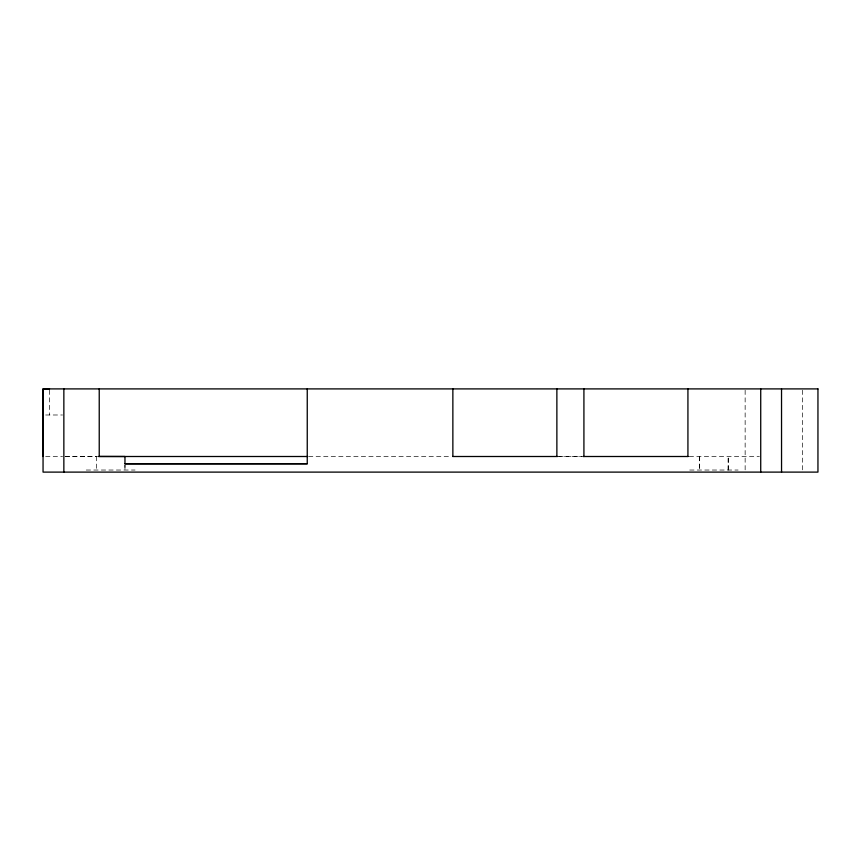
<?xml version="1.0" encoding="UTF-8"?>
<svg xmlns="http://www.w3.org/2000/svg" width="861" height="861" viewBox="0 0 861 861"><rect width="100%" height="100%" fill="white"/><g stroke="black" fill="none" stroke-linecap="round" stroke-linejoin="round"><path stroke-width="0.65" stroke-dasharray="4.3 3.23" d="M65.167 456.502L96.604 456.448M45.676 414.991L62.541 414.991M65.199 456.502L97.487 456.502M308.582 456.448L451.519 456.405M558.929 456.502L581.799 456.502M689.252 456.502L759.402 456.502M45.665 456.502L62.541 456.513M86.272 470.031L135.037 470.031M689.736 470.031L738.103 470.031M556.873 456.405L582.628 456.502M49.54 390.194L49.551 414.98M802.344 390.237L802.344 470.763M745.142 390.237L745.142 470.763M699.681 456.502L699.681 470.031M699.616 456.502L699.616 470.031M96.357 456.502L96.357 470.031M124.963 465.037L124.963 470.031L124.963 465.112M728.223 470.031L728.223 456.502L728.148 470.031"/><path stroke-width="1.29" d="M43.093 456.502L43.082 388.903L49.54 388.892M98.272 456.502L307.355 456.502M452.649 456.502L557.584 456.502M583.145 456.502L688.079 456.502M99.23 388.903L99.23 456.448L124.963 456.491L124.963 463.788L307.248 463.724L307.248 388.903M124.963 463.788L307.248 463.788M781.53 388.903L781.551 472.108M760.726 388.903L760.726 472.108M687.928 388.903L687.928 456.502M583.919 388.903L583.919 456.502M556.873 388.903L556.873 456.405M452.864 388.903L452.864 456.405M63.854 388.903L63.854 472.108M817.95 388.903L43.05 388.903L43.05 472.108L817.95 472.108L817.95 388.903"/></g></svg>
